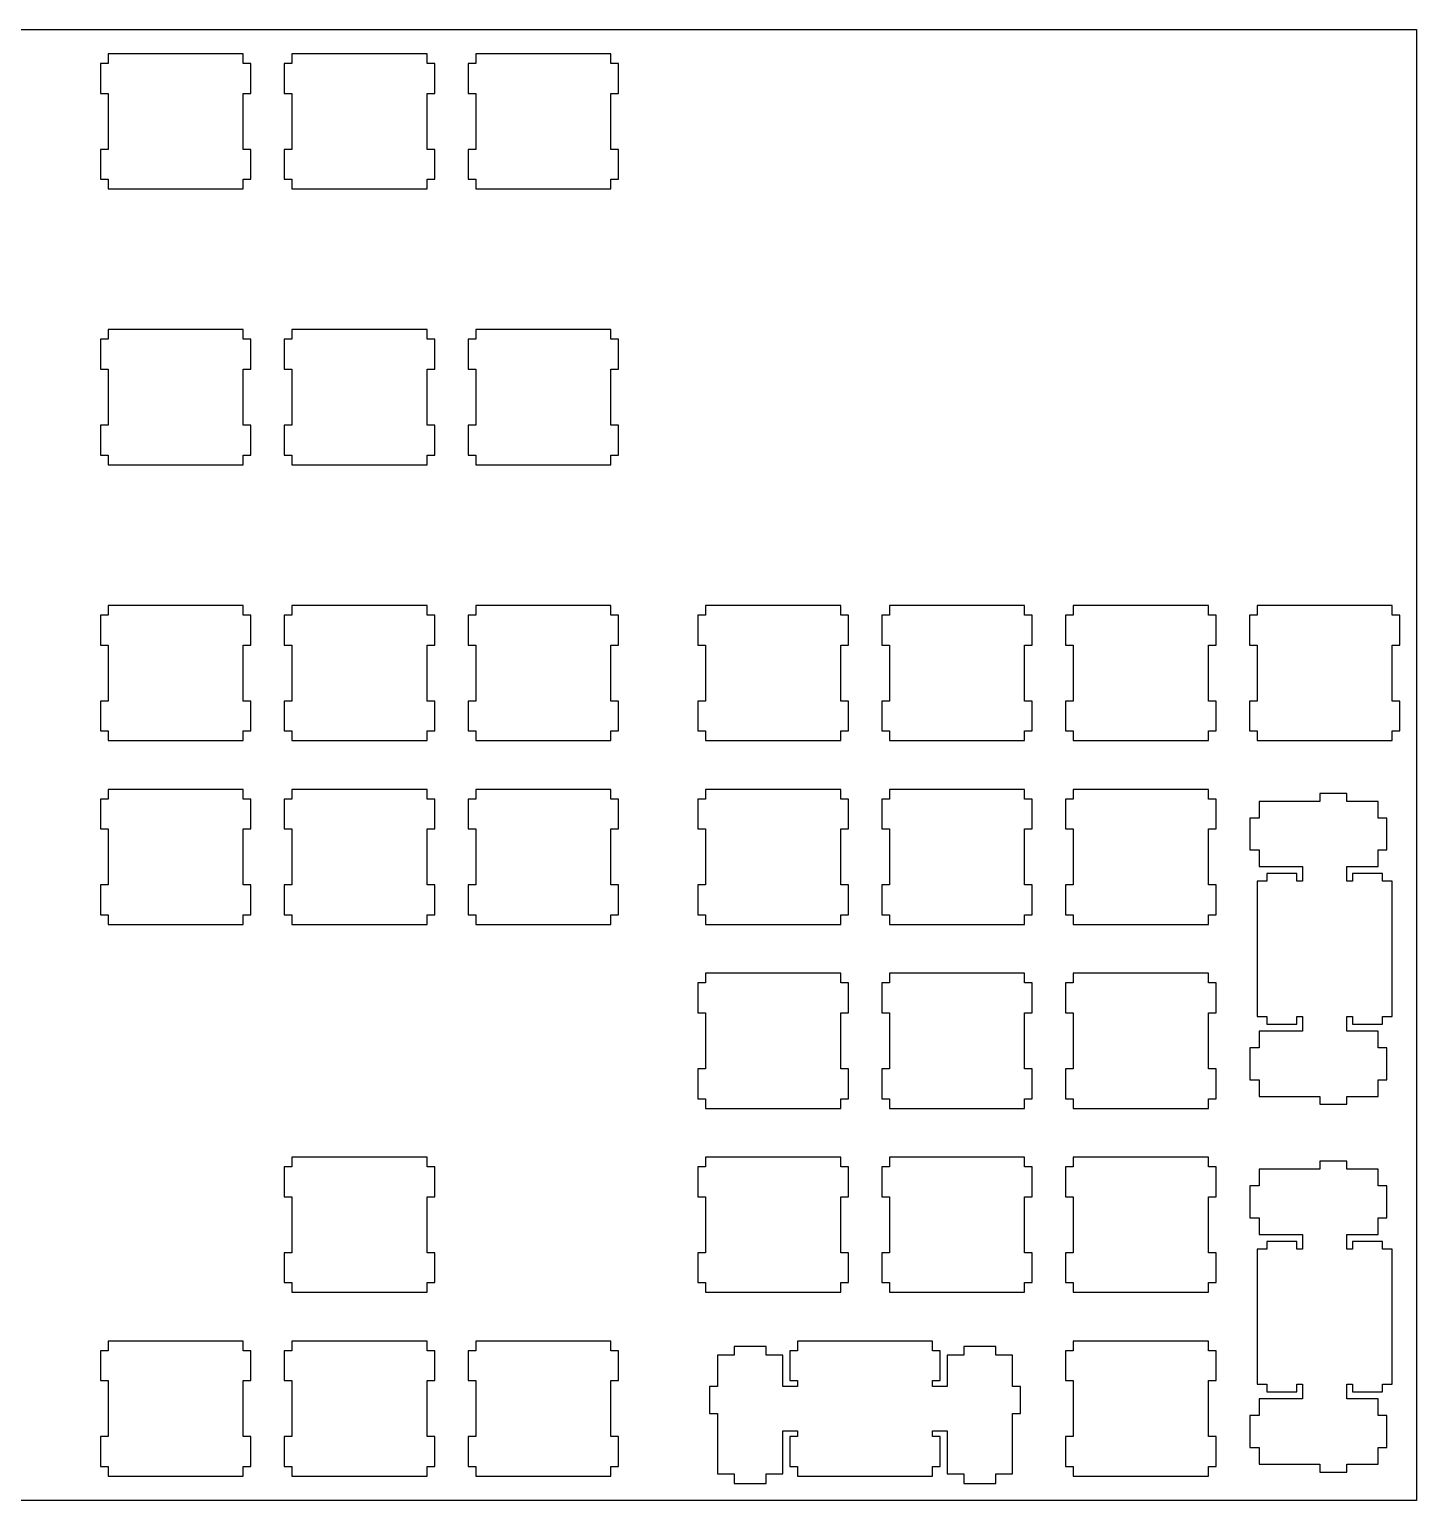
# Model space of a CAD drawing. Extents: x 0 to 429, y 0 to 153.
# Drawn here: x 285 to 428.7, y 0.3 to 152.7 of the extents above; entities that cross this region are included whole.
import ezdxf

# ---------------------------------------------------------------- set-up
doc = ezdxf.new("R2010")
doc.units = 0
doc.layers.get('0').update_dxf_attribs({"linetype": 'CONTINUOUS'})

msp = doc.modelspace()

# ---------------------------------------------------------------- linework, layer by layer
at = {"color": 0}
for p, q in [((0.09508, 152.658), (428.72, 152.658)), ((428.72, 152.658), (428.72, 0.25769)), ((293.132, 150.133), (293.132, 149.133)), ((307.132, 150.133), (293.132, 150.133)), ((307.132, 149.133), (307.132, 150.133)), ((312.182, 150.133), (312.182, 149.133)), ((326.182, 150.133), (312.182, 150.133)), ((326.182, 149.133), (326.182, 150.133)), ((331.232, 150.133), (331.232, 149.133)), ((345.232, 150.133), (331.232, 150.133)), ((345.232, 149.133), (345.232, 150.133)), ((293.132, 149.133), (292.331, 149.133)), ((292.331, 149.133), (292.331, 146.033)), ((307.931, 149.133), (307.132, 149.133)), ((307.931, 146.033), (307.931, 149.133)), ((312.182, 149.133), (311.381, 149.133)), ((311.381, 149.133), (311.381, 146.033)), ((326.981, 149.133), (326.182, 149.133)), ((326.981, 146.033), (326.981, 149.133)), ((331.232, 149.133), (330.431, 149.133)), ((330.431, 149.133), (330.431, 146.033)), ((346.031, 149.133), (345.232, 149.133)), ((346.031, 146.033), (346.031, 149.133)), ((292.331, 146.033), (293.132, 146.033)), ((293.132, 146.033), (293.132, 140.233)), ((307.132, 140.233), (307.132, 146.033)), ((307.132, 146.033), (307.931, 146.033)), ((311.381, 146.033), (312.182, 146.033)), ((312.182, 146.033), (312.182, 140.233)), ((326.182, 140.233), (326.182, 146.033)), ((326.182, 146.033), (326.981, 146.033)), ((330.431, 146.033), (331.232, 146.033)), ((331.232, 146.033), (331.232, 140.233)), ((345.232, 140.233), (345.232, 146.033)), ((345.232, 146.033), (346.031, 146.033)), ((293.132, 140.233), (292.331, 140.233)), ((292.331, 140.233), (292.331, 137.133)), ((307.931, 140.233), (307.132, 140.233)), ((307.931, 137.133), (307.931, 140.233)), ((312.182, 140.233), (311.381, 140.233)), ((311.381, 140.233), (311.381, 137.133)), ((326.981, 140.233), (326.182, 140.233)), ((326.981, 137.133), (326.981, 140.233)), ((331.232, 140.233), (330.431, 140.233)), ((330.431, 140.233), (330.431, 137.133)), ((346.031, 140.233), (345.232, 140.233)), ((346.031, 137.133), (346.031, 140.233)), ((292.331, 137.133), (293.132, 137.133)), ((293.132, 137.133), (293.132, 136.134)), ((293.132, 136.134), (307.132, 136.134)), ((307.132, 136.134), (307.132, 137.133)), ((307.132, 137.133), (307.931, 137.133)), ((311.381, 137.133), (312.182, 137.133)), ((312.182, 137.133), (312.182, 136.134)), ((312.182, 136.134), (326.182, 136.134)), ((326.182, 136.134), (326.182, 137.133)), ((326.182, 137.133), (326.981, 137.133)), ((330.431, 137.133), (331.232, 137.133)), ((331.232, 137.133), (331.232, 136.134)), ((331.232, 136.134), (345.232, 136.134)), ((345.232, 136.134), (345.232, 137.133)), ((345.232, 137.133), (346.031, 137.133)), ((293.132, 120.558), (292.331, 120.558)), ((292.331, 120.558), (292.331, 117.458)), ((293.132, 121.558), (293.132, 120.558)), ((307.132, 121.558), (293.132, 121.558)), ((307.132, 120.558), (307.132, 121.558)), ((307.931, 120.558), (307.132, 120.558)), ((307.931, 117.458), (307.931, 120.558)), ((312.182, 120.558), (311.381, 120.558)), ((311.381, 120.558), (311.381, 117.458)), ((312.182, 121.558), (312.182, 120.558)), ((326.182, 121.558), (312.182, 121.558)), ((326.182, 120.558), (326.182, 121.558)), ((326.981, 120.558), (326.182, 120.558)), ((326.981, 117.458), (326.981, 120.558)), ((331.232, 120.558), (330.431, 120.558)), ((330.431, 120.558), (330.431, 117.458)), ((331.232, 121.558), (331.232, 120.558)), ((345.232, 121.558), (331.232, 121.558)), ((345.232, 120.558), (345.232, 121.558)), ((346.031, 120.558), (345.232, 120.558)), ((346.031, 117.458), (346.031, 120.558)), ((292.331, 117.458), (293.132, 117.458)), ((293.132, 117.458), (293.132, 111.658)), ((307.132, 111.658), (307.132, 117.458)), ((307.132, 117.458), (307.931, 117.458)), ((311.381, 117.458), (312.182, 117.458)), ((312.182, 117.458), (312.182, 111.658)), ((326.182, 111.658), (326.182, 117.458)), ((326.182, 117.458), (326.981, 117.458)), ((330.431, 117.458), (331.232, 117.458)), ((331.232, 117.458), (331.232, 111.658)), ((345.232, 111.658), (345.232, 117.458)), ((345.232, 117.458), (346.031, 117.458)), ((293.132, 111.658), (292.331, 111.658)), ((292.331, 111.658), (292.331, 108.558)), ((307.931, 111.658), (307.132, 111.658)), ((307.931, 108.558), (307.931, 111.658)), ((312.182, 111.658), (311.381, 111.658)), ((311.381, 111.658), (311.381, 108.558)), ((326.981, 111.658), (326.182, 111.658)), ((326.981, 108.558), (326.981, 111.658)), ((331.232, 111.658), (330.431, 111.658)), ((330.431, 111.658), (330.431, 108.558)), ((346.031, 111.658), (345.232, 111.658)), ((346.031, 108.558), (346.031, 111.658)), ((292.331, 108.558), (293.132, 108.558)), ((293.132, 108.558), (293.132, 107.559)), ((307.132, 107.559), (307.132, 108.558)), ((307.132, 108.558), (307.931, 108.558)), ((311.381, 108.558), (312.182, 108.558)), ((312.182, 108.558), (312.182, 107.559)), ((326.182, 107.559), (326.182, 108.558)), ((326.182, 108.558), (326.981, 108.558)), ((330.431, 108.558), (331.232, 108.558)), ((331.232, 108.558), (331.232, 107.559)), ((345.232, 107.559), (345.232, 108.558)), ((345.232, 108.558), (346.031, 108.558)), ((293.132, 107.559), (307.132, 107.559)), ((312.182, 107.559), (326.182, 107.559)), ((331.232, 107.559), (345.232, 107.559)), ((293.132, 92.9831), (293.132, 91.9826)), ((307.132, 92.9831), (293.132, 92.9831)), ((307.132, 91.9826), (307.132, 92.9831)), ((312.182, 92.9831), (312.182, 91.9826)), ((326.182, 92.9831), (312.182, 92.9831)), ((326.182, 91.9826), (326.182, 92.9831)), ((331.232, 92.9831), (331.232, 91.9826)), ((345.232, 92.9831), (331.232, 92.9831)), ((345.232, 91.9826), (345.232, 92.9831)), ((355.046, 92.9831), (355.046, 91.9826)), ((369.044, 92.9831), (355.046, 92.9831)), ((369.044, 91.9826), (369.044, 92.9831)), ((374.096, 92.9831), (374.096, 91.9826)), ((388.094, 92.9831), (374.096, 92.9831)), ((388.094, 91.9826), (388.094, 92.9831)), ((393.146, 92.9831), (393.146, 91.9826)), ((407.144, 92.9831), (393.146, 92.9831)), ((407.144, 91.9826), (407.144, 92.9831)), ((412.196, 92.9831), (412.196, 91.9826)), ((426.194, 92.9831), (412.196, 92.9831)), ((426.194, 91.9826), (426.194, 92.9831)), ((293.132, 91.9826), (292.331, 91.9826)), ((292.331, 91.9826), (292.331, 88.8834)), ((307.931, 91.9826), (307.132, 91.9826)), ((307.931, 88.8834), (307.931, 91.9826)), ((312.182, 91.9826), (311.381, 91.9826)), ((311.381, 91.9826), (311.381, 88.8834)), ((326.981, 91.9826), (326.182, 91.9826)), ((326.981, 88.8834), (326.981, 91.9826)), ((331.232, 91.9826), (330.431, 91.9826)), ((330.431, 91.9826), (330.431, 88.8834)), ((346.031, 91.9826), (345.232, 91.9826)), ((346.031, 88.8834), (346.031, 91.9826)), ((355.046, 91.9826), (354.245, 91.9826)), ((354.245, 91.9826), (354.245, 88.8834)), ((369.845, 91.9826), (369.044, 91.9826)), ((369.845, 88.8834), (369.845, 91.9826)), ((374.096, 91.9826), (373.295, 91.9826)), ((373.295, 91.9826), (373.295, 88.8834)), ((388.895, 91.9826), (388.094, 91.9826)), ((388.895, 88.8834), (388.895, 91.9826)), ((393.146, 91.9826), (392.345, 91.9826)), ((392.345, 91.9826), (392.345, 88.8834)), ((407.945, 91.9826), (407.144, 91.9826)), ((407.945, 88.8834), (407.945, 91.9826)), ((412.196, 91.9826), (411.395, 91.9826)), ((411.395, 91.9826), (411.395, 88.8834)), ((426.995, 91.9826), (426.194, 91.9826)), ((426.995, 88.8834), (426.995, 91.9826)), ((292.331, 88.8834), (293.132, 88.8834)), ((293.132, 88.8834), (293.132, 83.0834)), ((307.132, 83.0834), (307.132, 88.8834)), ((307.132, 88.8834), (307.931, 88.8834)), ((311.381, 88.8834), (312.182, 88.8834)), ((312.182, 88.8834), (312.182, 83.0834)), ((326.182, 83.0834), (326.182, 88.8834)), ((326.182, 88.8834), (326.981, 88.8834)), ((330.431, 88.8834), (331.232, 88.8834)), ((331.232, 88.8834), (331.232, 83.0834)), ((345.232, 83.0834), (345.232, 88.8834)), ((345.232, 88.8834), (346.031, 88.8834)), ((354.245, 88.8834), (355.046, 88.8834)), ((355.046, 88.8834), (355.046, 83.0834)), ((369.044, 83.0834), (369.044, 88.8834)), ((369.044, 88.8834), (369.845, 88.8834)), ((373.295, 88.8834), (374.096, 88.8834)), ((374.096, 88.8834), (374.096, 83.0834)), ((388.094, 83.0834), (388.094, 88.8834)), ((388.094, 88.8834), (388.895, 88.8834)), ((392.345, 88.8834), (393.146, 88.8834)), ((393.146, 88.8834), (393.146, 83.0834)), ((407.144, 83.0834), (407.144, 88.8834)), ((407.144, 88.8834), (407.945, 88.8834)), ((411.395, 88.8834), (412.196, 88.8834)), ((412.196, 88.8834), (412.196, 83.0834)), ((426.194, 83.0834), (426.194, 88.8834)), ((426.194, 88.8834), (426.995, 88.8834)), ((293.132, 83.0834), (292.331, 83.0834)), ((292.331, 83.0834), (292.331, 79.9828)), ((307.931, 83.0834), (307.132, 83.0834)), ((307.931, 79.9828), (307.931, 83.0834)), ((312.182, 83.0834), (311.381, 83.0834)), ((311.381, 83.0834), (311.381, 79.9828)), ((326.981, 83.0834), (326.182, 83.0834)), ((326.981, 79.9828), (326.981, 83.0834)), ((331.232, 83.0834), (330.431, 83.0834)), ((330.431, 83.0834), (330.431, 79.9828)), ((346.031, 83.0834), (345.232, 83.0834)), ((346.031, 79.9828), (346.031, 83.0834)), ((355.046, 83.0834), (354.245, 83.0834)), ((354.245, 83.0834), (354.245, 79.9828)), ((369.845, 83.0834), (369.044, 83.0834)), ((369.845, 79.9828), (369.845, 83.0834)), ((374.096, 83.0834), (373.295, 83.0834)), ((373.295, 83.0834), (373.295, 79.9828)), ((388.895, 83.0834), (388.094, 83.0834)), ((388.895, 79.9828), (388.895, 83.0834)), ((393.146, 83.0834), (392.345, 83.0834)), ((392.345, 83.0834), (392.345, 79.9828)), ((407.945, 83.0834), (407.144, 83.0834)), ((407.945, 79.9828), (407.945, 83.0834)), ((412.196, 83.0834), (411.395, 83.0834)), ((411.395, 83.0834), (411.395, 79.9828)), ((426.995, 83.0834), (426.194, 83.0834)), ((426.995, 79.9828), (426.995, 83.0834)), ((292.331, 79.9828), (293.132, 79.9828)), ((293.132, 79.9828), (293.132, 78.9838)), ((307.132, 78.9838), (307.132, 79.9828)), ((307.132, 79.9828), (307.931, 79.9828)), ((311.381, 79.9828), (312.182, 79.9828)), ((312.182, 79.9828), (312.182, 78.9838)), ((326.182, 78.9838), (326.182, 79.9828)), ((326.182, 79.9828), (326.981, 79.9828)), ((330.431, 79.9828), (331.232, 79.9828)), ((331.232, 79.9828), (331.232, 78.9838)), ((345.232, 78.9838), (345.232, 79.9828)), ((345.232, 79.9828), (346.031, 79.9828)), ((354.245, 79.9828), (355.046, 79.9828)), ((355.046, 79.9828), (355.046, 78.9838)), ((369.044, 78.9838), (369.044, 79.9828)), ((369.044, 79.9828), (369.845, 79.9828)), ((373.295, 79.9828), (374.096, 79.9828)), ((374.096, 79.9828), (374.096, 78.9838)), ((388.094, 78.9838), (388.094, 79.9828)), ((388.094, 79.9828), (388.895, 79.9828)), ((392.345, 79.9828), (393.146, 79.9828)), ((393.146, 79.9828), (393.146, 78.9838)), ((407.144, 78.9838), (407.144, 79.9828)), ((407.144, 79.9828), (407.945, 79.9828)), ((411.395, 79.9828), (412.196, 79.9828)), ((412.196, 79.9828), (412.196, 78.9838)), ((426.194, 78.9838), (426.194, 79.9828)), ((426.194, 79.9828), (426.995, 79.9828)), ((293.132, 78.9838), (307.132, 78.9838)), ((312.182, 78.9838), (326.182, 78.9838)), ((331.232, 78.9838), (345.232, 78.9838)), ((355.046, 78.9838), (369.044, 78.9838)), ((374.096, 78.9838), (388.094, 78.9838)), ((393.146, 78.9838), (407.144, 78.9838)), ((412.196, 78.9838), (426.194, 78.9838)), ((293.132, 73.9331), (293.132, 72.9326)), ((307.132, 73.9331), (293.132, 73.9331)), ((307.132, 72.9326), (307.132, 73.9331)), ((312.182, 73.9331), (312.182, 72.9326)), ((326.182, 73.9331), (312.182, 73.9331)), ((326.182, 72.9326), (326.182, 73.9331)), ((331.232, 73.9331), (331.232, 72.9326)), ((345.232, 73.9331), (331.232, 73.9331)), ((345.232, 72.9326), (345.232, 73.9331)), ((355.046, 73.9331), (355.046, 72.9326)), ((369.044, 73.9331), (355.046, 73.9331)), ((369.044, 72.9326), (369.044, 73.9331)), ((374.096, 73.9331), (374.096, 72.9326)), ((388.094, 73.9331), (374.096, 73.9331)), ((388.094, 72.9326), (388.094, 73.9331)), ((393.146, 73.9331), (393.146, 72.9326)), ((407.144, 73.9331), (393.146, 73.9331)), ((407.144, 72.9326), (407.144, 73.9331)), ((418.694, 73.5087), (418.694, 72.6832)), ((421.495, 73.5087), (418.694, 73.5087)), ((421.495, 72.6832), (421.495, 73.5087)), ((293.132, 72.9326), (292.331, 72.9326)), ((292.331, 72.9326), (292.331, 69.8334)), ((307.931, 72.9326), (307.132, 72.9326)), ((307.931, 69.8334), (307.931, 72.9326)), ((312.182, 72.9326), (311.381, 72.9326)), ((311.381, 72.9326), (311.381, 69.8334)), ((326.981, 72.9326), (326.182, 72.9326)), ((326.981, 69.8334), (326.981, 72.9326)), ((331.232, 72.9326), (330.431, 72.9326)), ((330.431, 72.9326), (330.431, 69.8334)), ((346.031, 72.9326), (345.232, 72.9326)), ((346.031, 69.8334), (346.031, 72.9326)), ((355.046, 72.9326), (354.245, 72.9326)), ((354.245, 72.9326), (354.245, 69.8334)), ((369.845, 72.9326), (369.044, 72.9326)), ((369.845, 69.8334), (369.845, 72.9326)), ((374.096, 72.9326), (373.295, 72.9326)), ((373.295, 72.9326), (373.295, 69.8334)), ((388.895, 72.9326), (388.094, 72.9326)), ((388.895, 69.8334), (388.895, 72.9326)), ((393.146, 72.9326), (392.345, 72.9326)), ((392.345, 72.9326), (392.345, 69.8334)), ((407.945, 72.9326), (407.144, 72.9326)), ((407.945, 69.8334), (407.945, 72.9326)), ((418.694, 72.6832), (412.425, 72.6832)), ((412.425, 72.6832), (412.425, 70.9581)), ((424.727, 72.6832), (421.495, 72.6832)), ((424.727, 70.9581), (424.727, 72.6832)), ((412.425, 70.9581), (411.445, 70.9581)), ((411.445, 70.9581), (411.445, 67.6589)), ((425.644, 70.9581), (424.727, 70.9581)), ((425.644, 67.6589), (425.644, 70.9581)), ((292.331, 69.8334), (293.132, 69.8334)), ((293.132, 69.8334), (293.132, 64.0334)), ((307.132, 64.0334), (307.132, 69.8334)), ((307.132, 69.8334), (307.931, 69.8334)), ((311.381, 69.8334), (312.182, 69.8334)), ((312.182, 69.8334), (312.182, 64.0334)), ((326.182, 64.0334), (326.182, 69.8334)), ((326.182, 69.8334), (326.981, 69.8334)), ((330.431, 69.8334), (331.232, 69.8334)), ((331.232, 69.8334), (331.232, 64.0334)), ((345.232, 64.0334), (345.232, 69.8334)), ((345.232, 69.8334), (346.031, 69.8334)), ((354.245, 69.8334), (355.046, 69.8334)), ((355.046, 69.8334), (355.046, 64.0334)), ((369.044, 64.0334), (369.044, 69.8334)), ((369.044, 69.8334), (369.845, 69.8334)), ((373.295, 69.8334), (374.096, 69.8334)), ((374.096, 69.8334), (374.096, 64.0334)), ((388.094, 64.0334), (388.094, 69.8334)), ((388.094, 69.8334), (388.895, 69.8334)), ((392.345, 69.8334), (393.146, 69.8334)), ((393.146, 69.8334), (393.146, 64.0334)), ((407.144, 64.0334), (407.144, 69.8334)), ((407.144, 69.8334), (407.945, 69.8334)), ((411.445, 67.6589), (412.425, 67.6589)), ((412.425, 67.6589), (412.425, 65.9335)), ((424.727, 65.9335), (424.727, 67.6589)), ((424.727, 67.6589), (425.644, 67.6589)), ((412.425, 65.9335), (416.895, 65.9335)), ((416.895, 65.9335), (416.895, 64.4081)), ((421.495, 64.4081), (421.495, 65.9335)), ((421.495, 65.9335), (424.727, 65.9335)), ((293.132, 64.0334), (292.331, 64.0334)), ((292.331, 64.0334), (292.331, 60.9328)), ((307.931, 64.0334), (307.132, 64.0334)), ((307.931, 60.9328), (307.931, 64.0334)), ((312.182, 64.0334), (311.381, 64.0334)), ((311.381, 64.0334), (311.381, 60.9328)), ((326.981, 64.0334), (326.182, 64.0334)), ((326.981, 60.9328), (326.981, 64.0334)), ((331.232, 64.0334), (330.431, 64.0334)), ((330.431, 64.0334), (330.431, 60.9328)), ((346.031, 64.0334), (345.232, 64.0334)), ((346.031, 60.9328), (346.031, 64.0334)), ((355.046, 64.0334), (354.245, 64.0334)), ((354.245, 64.0334), (354.245, 60.9328)), ((369.845, 64.0334), (369.044, 64.0334)), ((369.845, 60.9328), (369.845, 64.0334)), ((374.096, 64.0334), (373.295, 64.0334)), ((373.295, 64.0334), (373.295, 60.9328)), ((388.895, 64.0334), (388.094, 64.0334)), ((388.895, 60.9328), (388.895, 64.0334)), ((393.146, 64.0334), (392.345, 64.0334)), ((392.345, 64.0334), (392.345, 60.9328)), ((407.945, 64.0334), (407.144, 64.0334)), ((407.945, 60.9328), (407.945, 64.0334)), ((413.195, 64.4081), (412.196, 64.4081)), ((412.196, 64.4081), (412.196, 50.4088)), ((416.295, 65.2089), (413.195, 65.2089)), ((413.195, 65.2089), (413.195, 64.4081)), ((416.295, 64.4081), (416.295, 65.2089)), ((416.895, 64.4081), (416.295, 64.4081)), ((422.095, 64.4081), (421.495, 64.4081)), ((425.196, 65.2089), (422.095, 65.2089)), ((422.095, 65.2089), (422.095, 64.4081)), ((425.196, 64.4081), (425.196, 65.2089)), ((426.194, 64.4081), (425.196, 64.4081)), ((426.194, 50.4088), (426.194, 64.4081)), ((292.331, 60.9328), (293.132, 60.9328)), ((293.132, 60.9328), (293.132, 59.9338)), ((293.132, 59.9338), (307.132, 59.9338)), ((307.132, 59.9338), (307.132, 60.9328)), ((307.132, 60.9328), (307.931, 60.9328)), ((311.381, 60.9328), (312.182, 60.9328)), ((312.182, 60.9328), (312.182, 59.9338)), ((312.182, 59.9338), (326.182, 59.9338)), ((326.182, 59.9338), (326.182, 60.9328)), ((326.182, 60.9328), (326.981, 60.9328)), ((330.431, 60.9328), (331.232, 60.9328)), ((331.232, 60.9328), (331.232, 59.9338)), ((331.232, 59.9338), (345.232, 59.9338)), ((345.232, 59.9338), (345.232, 60.9328)), ((345.232, 60.9328), (346.031, 60.9328)), ((354.245, 60.9328), (355.046, 60.9328)), ((355.046, 60.9328), (355.046, 59.9338)), ((355.046, 59.9338), (369.044, 59.9338)), ((369.044, 59.9338), (369.044, 60.9328)), ((369.044, 60.9328), (369.845, 60.9328)), ((373.295, 60.9328), (374.096, 60.9328)), ((374.096, 60.9328), (374.096, 59.9338)), ((374.096, 59.9338), (388.094, 59.9338)), ((388.094, 59.9338), (388.094, 60.9328)), ((388.094, 60.9328), (388.895, 60.9328)), ((392.345, 60.9328), (393.146, 60.9328)), ((393.146, 60.9328), (393.146, 59.9338)), ((393.146, 59.9338), (407.144, 59.9338)), ((407.144, 59.9338), (407.144, 60.9328)), ((407.144, 60.9328), (407.945, 60.9328)), ((355.046, 54.8831), (355.046, 53.8826)), ((369.044, 54.8831), (355.046, 54.8831)), ((369.044, 53.8826), (369.044, 54.8831)), ((374.096, 54.8831), (374.096, 53.8826)), ((388.094, 54.8831), (374.096, 54.8831)), ((388.094, 53.8826), (388.094, 54.8831)), ((393.146, 54.8831), (393.146, 53.8826)), ((407.144, 54.8831), (393.146, 54.8831)), ((407.144, 53.8826), (407.144, 54.8831)), ((355.046, 53.8826), (354.245, 53.8826)), ((354.245, 53.8826), (354.245, 50.7834)), ((369.845, 53.8826), (369.044, 53.8826)), ((369.845, 50.7834), (369.845, 53.8826)), ((374.096, 53.8826), (373.295, 53.8826)), ((373.295, 53.8826), (373.295, 50.7834)), ((388.895, 53.8826), (388.094, 53.8826)), ((388.895, 50.7834), (388.895, 53.8826)), ((393.146, 53.8826), (392.345, 53.8826)), ((392.345, 53.8826), (392.345, 50.7834)), ((407.945, 53.8826), (407.144, 53.8826)), ((407.945, 50.7834), (407.945, 53.8826)), ((354.245, 50.7834), (355.046, 50.7834)), ((355.046, 50.7834), (355.046, 44.9834)), ((369.044, 44.9834), (369.044, 50.7834)), ((369.044, 50.7834), (369.845, 50.7834)), ((373.295, 50.7834), (374.096, 50.7834)), ((374.096, 50.7834), (374.096, 44.9834)), ((388.094, 44.9834), (388.094, 50.7834)), ((388.094, 50.7834), (388.895, 50.7834)), ((392.345, 50.7834), (393.146, 50.7834)), ((393.146, 50.7834), (393.146, 44.9834)), ((407.144, 44.9834), (407.144, 50.7834)), ((407.144, 50.7834), (407.945, 50.7834)), ((412.196, 50.4088), (413.195, 50.4088)), ((413.195, 50.4088), (413.195, 49.608)), ((416.295, 49.608), (416.295, 50.4088)), ((416.295, 50.4088), (416.895, 50.4088)), ((416.895, 50.4088), (416.895, 48.883)), ((421.495, 48.883), (421.495, 50.4088)), ((421.495, 50.4088), (422.095, 50.4088)), ((422.095, 50.4088), (422.095, 49.608)), ((425.196, 49.608), (425.196, 50.4088)), ((425.196, 50.4088), (426.194, 50.4088)), ((416.895, 48.883), (412.425, 48.883)), ((412.425, 48.883), (412.425, 47.1579)), ((413.195, 49.608), (416.295, 49.608)), ((424.727, 48.883), (421.495, 48.883)), ((422.095, 49.608), (425.196, 49.608)), ((424.727, 47.1579), (424.727, 48.883)), ((412.425, 47.1579), (411.445, 47.1579)), ((411.445, 47.1579), (411.445, 43.8587)), ((425.644, 47.1579), (424.727, 47.1579)), ((425.644, 43.8587), (425.644, 47.1579)), ((355.046, 44.9834), (354.245, 44.9834)), ((354.245, 44.9834), (354.245, 41.8828)), ((369.845, 44.9834), (369.044, 44.9834)), ((369.845, 41.8828), (369.845, 44.9834)), ((374.096, 44.9834), (373.295, 44.9834)), ((373.295, 44.9834), (373.295, 41.8828)), ((388.895, 44.9834), (388.094, 44.9834)), ((388.895, 41.8828), (388.895, 44.9834)), ((393.146, 44.9834), (392.345, 44.9834)), ((392.345, 44.9834), (392.345, 41.8828)), ((407.945, 44.9834), (407.144, 44.9834)), ((407.945, 41.8828), (407.945, 44.9834)), ((411.445, 43.8587), (412.425, 43.8587)), ((412.425, 43.8587), (412.425, 42.1337)), ((424.727, 42.1337), (424.727, 43.8587)), ((424.727, 43.8587), (425.644, 43.8587)), ((354.245, 41.8828), (355.046, 41.8828)), ((355.046, 41.8828), (355.046, 40.8838)), ((369.044, 40.8838), (369.044, 41.8828)), ((369.044, 41.8828), (369.845, 41.8828)), ((373.295, 41.8828), (374.096, 41.8828)), ((374.096, 41.8828), (374.096, 40.8838)), ((388.094, 40.8838), (388.094, 41.8828)), ((388.094, 41.8828), (388.895, 41.8828)), ((392.345, 41.8828), (393.146, 41.8828)), ((393.146, 41.8828), (393.146, 40.8838)), ((407.144, 40.8838), (407.144, 41.8828)), ((407.144, 41.8828), (407.945, 41.8828)), ((412.425, 42.1337), (418.694, 42.1337)), ((418.694, 42.1337), (418.694, 41.3082)), ((418.694, 41.3082), (421.495, 41.3082)), ((421.495, 41.3082), (421.495, 42.1337)), ((421.495, 42.1337), (424.727, 42.1337)), ((355.046, 40.8838), (369.044, 40.8838)), ((374.096, 40.8838), (388.094, 40.8838)), ((393.146, 40.8838), (407.144, 40.8838)), ((312.182, 35.833), (312.182, 34.8327)), ((326.182, 35.833), (312.182, 35.833)), ((326.182, 34.8327), (326.182, 35.833)), ((355.046, 35.833), (355.046, 34.8327)), ((369.044, 35.833), (355.046, 35.833)), ((369.044, 34.8327), (369.044, 35.833)), ((374.096, 35.833), (374.096, 34.8327)), ((388.094, 35.833), (374.096, 35.833)), ((388.094, 34.8327), (388.094, 35.833)), ((393.146, 35.833), (393.146, 34.8327)), ((407.144, 35.833), (393.146, 35.833)), ((407.144, 34.8327), (407.144, 35.833)), ((418.694, 35.4087), (418.694, 34.5833)), ((421.495, 35.4087), (418.694, 35.4087)), ((421.495, 34.5833), (421.495, 35.4087)), ((312.182, 34.8327), (311.381, 34.8327)), ((311.381, 34.8327), (311.381, 31.7335)), ((326.981, 34.8327), (326.182, 34.8327)), ((326.981, 31.7335), (326.981, 34.8327)), ((355.046, 34.8327), (354.245, 34.8327)), ((354.245, 34.8327), (354.245, 31.7335)), ((369.845, 34.8327), (369.044, 34.8327)), ((369.845, 31.7335), (369.845, 34.8327)), ((374.096, 34.8327), (373.295, 34.8327)), ((373.295, 34.8327), (373.295, 31.7335)), ((388.895, 34.8327), (388.094, 34.8327)), ((388.895, 31.7335), (388.895, 34.8327)), ((393.146, 34.8327), (392.345, 34.8327)), ((392.345, 34.8327), (392.345, 31.7335)), ((407.945, 34.8327), (407.144, 34.8327)), ((407.945, 31.7335), (407.945, 34.8327)), ((418.694, 34.5833), (412.425, 34.5833)), ((412.425, 34.5833), (412.425, 32.8579)), ((424.727, 34.5833), (421.495, 34.5833)), ((424.727, 32.8579), (424.727, 34.5833)), ((412.425, 32.8579), (411.445, 32.8579)), ((411.445, 32.8579), (411.445, 29.5589)), ((425.644, 32.8579), (424.727, 32.8579)), ((425.644, 29.5589), (425.644, 32.8579)), ((311.381, 31.7335), (312.182, 31.7335)), ((312.182, 31.7335), (312.182, 25.9333)), ((326.182, 25.9333), (326.182, 31.7335)), ((326.182, 31.7335), (326.981, 31.7335)), ((354.245, 31.7335), (355.046, 31.7335)), ((355.046, 31.7335), (355.046, 25.9333)), ((369.044, 25.9333), (369.044, 31.7335)), ((369.044, 31.7335), (369.845, 31.7335)), ((373.295, 31.7335), (374.096, 31.7335)), ((374.096, 31.7335), (374.096, 25.9333)), ((388.094, 25.9333), (388.094, 31.7335)), ((388.094, 31.7335), (388.895, 31.7335)), ((392.345, 31.7335), (393.146, 31.7335)), ((393.146, 31.7335), (393.146, 25.9333)), ((407.144, 25.9333), (407.144, 31.7335)), ((407.144, 31.7335), (407.945, 31.7335)), ((411.445, 29.5589), (412.425, 29.5589)), ((412.425, 29.5589), (412.425, 27.8336)), ((424.727, 27.8336), (424.727, 29.5589)), ((424.727, 29.5589), (425.644, 29.5589)), ((412.425, 27.8336), (416.895, 27.8336)), ((416.895, 27.8336), (416.895, 26.3081)), ((421.495, 26.3081), (421.495, 27.8336)), ((421.495, 27.8336), (424.727, 27.8336)), ((312.182, 25.9333), (311.381, 25.9333)), ((311.381, 25.9333), (311.381, 22.8327)), ((326.981, 25.9333), (326.182, 25.9333)), ((326.981, 22.8327), (326.981, 25.9333)), ((355.046, 25.9333), (354.245, 25.9333)), ((354.245, 25.9333), (354.245, 22.8327)), ((369.845, 25.9333), (369.044, 25.9333)), ((369.845, 22.8327), (369.845, 25.9333)), ((374.096, 25.9333), (373.295, 25.9333)), ((373.295, 25.9333), (373.295, 22.8327)), ((388.895, 25.9333), (388.094, 25.9333)), ((388.895, 22.8327), (388.895, 25.9333)), ((393.146, 25.9333), (392.345, 25.9333)), ((392.345, 25.9333), (392.345, 22.8327)), ((407.945, 25.9333), (407.144, 25.9333)), ((407.945, 22.8327), (407.945, 25.9333)), ((413.195, 26.3081), (412.196, 26.3081)), ((412.196, 26.3081), (412.196, 12.3086)), ((416.295, 27.1088), (413.195, 27.1088)), ((413.195, 27.1088), (413.195, 26.3081)), ((416.295, 26.3081), (416.295, 27.1088)), ((416.895, 26.3081), (416.295, 26.3081)), ((422.095, 26.3081), (421.495, 26.3081)), ((425.196, 27.1088), (422.095, 27.1088)), ((422.095, 27.1088), (422.095, 26.3081)), ((425.196, 26.3081), (425.196, 27.1088)), ((426.194, 26.3081), (425.196, 26.3081)), ((426.194, 12.3086), (426.194, 26.3081)), ((311.381, 22.8327), (312.182, 22.8327)), ((312.182, 22.8327), (312.182, 21.8336)), ((312.182, 21.8336), (326.182, 21.8336)), ((326.182, 21.8336), (326.182, 22.8327)), ((326.182, 22.8327), (326.981, 22.8327)), ((354.245, 22.8327), (355.046, 22.8327)), ((355.046, 22.8327), (355.046, 21.8336)), ((355.046, 21.8336), (369.044, 21.8336)), ((369.044, 21.8336), (369.044, 22.8327)), ((369.044, 22.8327), (369.845, 22.8327)), ((373.295, 22.8327), (374.096, 22.8327)), ((374.096, 22.8327), (374.096, 21.8336)), ((374.096, 21.8336), (388.094, 21.8336)), ((388.094, 21.8336), (388.094, 22.8327)), ((388.094, 22.8327), (388.895, 22.8327)), ((392.345, 22.8327), (393.146, 22.8327)), ((393.146, 22.8327), (393.146, 21.8336)), ((393.146, 21.8336), (407.144, 21.8336)), ((407.144, 21.8336), (407.144, 22.8327)), ((407.144, 22.8327), (407.945, 22.8327)), ((293.132, 16.7831), (293.132, 15.7827)), ((307.132, 16.7831), (293.132, 16.7831)), ((307.132, 15.7827), (307.132, 16.7831)), ((312.182, 16.7831), (312.182, 15.7827)), ((326.182, 16.7831), (312.182, 16.7831)), ((326.182, 15.7827), (326.182, 16.7831)), ((331.232, 16.7831), (331.232, 15.7827)), ((345.232, 16.7831), (331.232, 16.7831)), ((345.232, 15.7827), (345.232, 16.7831)), ((364.571, 16.7831), (364.571, 15.7827)), ((378.569, 16.7831), (364.571, 16.7831)), ((378.569, 15.7827), (378.569, 16.7831)), ((393.146, 16.7831), (393.146, 15.7827)), ((407.144, 16.7831), (393.146, 16.7831)), ((407.144, 15.7827), (407.144, 16.7831)), ((293.132, 15.7827), (292.331, 15.7827)), ((292.331, 15.7827), (292.331, 12.6835)), ((307.931, 15.7827), (307.132, 15.7827)), ((307.931, 12.6835), (307.931, 15.7827)), ((312.182, 15.7827), (311.381, 15.7827)), ((311.381, 15.7827), (311.381, 12.6835)), ((326.981, 15.7827), (326.182, 15.7827)), ((326.981, 12.6835), (326.981, 15.7827)), ((331.232, 15.7827), (330.431, 15.7827)), ((330.431, 15.7827), (330.431, 12.6835)), ((346.031, 15.7827), (345.232, 15.7827)), ((346.031, 12.6835), (346.031, 15.7827)), ((358.02, 15.3128), (356.295, 15.3128)), ((356.295, 15.3128), (356.295, 12.0826)), ((361.319, 16.2333), (358.02, 16.2333)), ((358.02, 16.2333), (358.02, 15.3128)), ((361.319, 15.3128), (361.319, 16.2333)), ((363.044, 15.3128), (361.319, 15.3128)), ((363.044, 12.0826), (363.044, 15.3128)), ((364.571, 15.7827), (363.77, 15.7827)), ((363.77, 15.7827), (363.77, 12.6835)), ((379.37, 15.7827), (378.569, 15.7827)), ((379.37, 12.6835), (379.37, 15.7827)), ((381.818, 15.3128), (380.093, 15.3128)), ((380.093, 15.3128), (380.093, 12.0826)), ((385.12, 16.2333), (381.818, 16.2333)), ((381.818, 16.2333), (381.818, 15.3128)), ((385.12, 15.3128), (385.12, 16.2333)), ((386.846, 15.3128), (385.12, 15.3128)), ((386.846, 12.0826), (386.846, 15.3128)), ((393.146, 15.7827), (392.345, 15.7827)), ((392.345, 15.7827), (392.345, 12.6835)), ((407.945, 15.7827), (407.144, 15.7827)), ((407.945, 12.6835), (407.945, 15.7827)), ((292.331, 12.6835), (293.132, 12.6835)), ((293.132, 12.6835), (293.132, 6.88329)), ((307.132, 6.88329), (307.132, 12.6835)), ((307.132, 12.6835), (307.931, 12.6835)), ((311.381, 12.6835), (312.182, 12.6835)), ((312.182, 12.6835), (312.182, 6.88329)), ((326.182, 6.88329), (326.182, 12.6835)), ((326.182, 12.6835), (326.981, 12.6835)), ((330.431, 12.6835), (331.232, 12.6835)), ((331.232, 12.6835), (331.232, 6.88329)), ((345.232, 6.88329), (345.232, 12.6835)), ((345.232, 12.6835), (346.031, 12.6835)), ((363.77, 12.6835), (364.571, 12.6835)), ((364.571, 12.6835), (364.571, 12.0826)), ((378.569, 12.0826), (378.569, 12.6835)), ((378.569, 12.6835), (379.37, 12.6835)), ((392.345, 12.6835), (393.146, 12.6835)), ((393.146, 12.6835), (393.146, 6.88329)), ((407.144, 6.88329), (407.144, 12.6835)), ((407.144, 12.6835), (407.945, 12.6835)), ((412.196, 12.3086), (413.195, 12.3086)), ((413.195, 12.3086), (413.195, 11.508)), ((416.295, 11.508), (416.295, 12.3086)), ((416.295, 12.3086), (416.895, 12.3086)), ((416.895, 12.3086), (416.895, 10.7831)), ((421.495, 10.7831), (421.495, 12.3086)), ((421.495, 12.3086), (422.095, 12.3086)), ((422.095, 12.3086), (422.095, 11.508)), ((425.196, 11.508), (425.196, 12.3086)), ((425.196, 12.3086), (426.194, 12.3086)), ((356.295, 12.0826), (355.469, 12.0826)), ((355.469, 12.0826), (355.469, 9.28384)), ((364.571, 12.0826), (363.044, 12.0826)), ((380.093, 12.0826), (378.569, 12.0826)), ((387.671, 12.0826), (386.846, 12.0826)), ((387.671, 9.28384), (387.671, 12.0826)), ((416.895, 10.7831), (412.425, 10.7831)), ((412.425, 10.7831), (412.425, 9.05785)), ((413.195, 11.508), (416.295, 11.508)), ((424.727, 10.7831), (421.495, 10.7831)), ((422.095, 11.508), (425.196, 11.508)), ((424.727, 9.05785), (424.727, 10.7831)), ((355.469, 9.28384), (356.295, 9.28384)), ((356.295, 9.28384), (356.295, 3.01377)), ((386.846, 3.01377), (386.846, 9.28384)), ((386.846, 9.28384), (387.671, 9.28384)), ((412.425, 9.05785), (411.445, 9.05785)), ((411.445, 9.05785), (411.445, 5.75881)), ((425.644, 9.05785), (424.727, 9.05785)), ((425.644, 5.75881), (425.644, 9.05785)), ((293.132, 6.88329), (292.331, 6.88329)), ((292.331, 6.88329), (292.331, 3.78273)), ((307.931, 6.88329), (307.132, 6.88329)), ((307.931, 3.78273), (307.931, 6.88329)), ((312.182, 6.88329), (311.381, 6.88329)), ((311.381, 6.88329), (311.381, 3.78273)), ((326.981, 6.88329), (326.182, 6.88329)), ((326.981, 3.78273), (326.981, 6.88329)), ((331.232, 6.88329), (330.431, 6.88329)), ((330.431, 6.88329), (330.431, 3.78273)), ((346.031, 6.88329), (345.232, 6.88329)), ((346.031, 3.78273), (346.031, 6.88329)), ((363.044, 3.01377), (363.044, 7.48273)), ((363.044, 7.48273), (364.571, 7.48273)), ((364.571, 6.88329), (363.77, 6.88329)), ((363.77, 6.88329), (363.77, 3.78273)), ((364.571, 7.48273), (364.571, 6.88329)), ((378.569, 6.88329), (378.569, 7.48273)), ((378.569, 7.48273), (380.093, 7.48273)), ((379.37, 6.88329), (378.569, 6.88329)), ((379.37, 3.78273), (379.37, 6.88329)), ((380.093, 7.48273), (380.093, 3.01377)), ((393.146, 6.88329), (392.345, 6.88329)), ((392.345, 6.88329), (392.345, 3.78273)), ((407.945, 6.88329), (407.144, 6.88329)), ((407.945, 3.78273), (407.945, 6.88329)), ((411.445, 5.75881), (412.425, 5.75881)), ((412.425, 5.75881), (412.425, 4.03352)), ((424.727, 4.03352), (424.727, 5.75881)), ((424.727, 5.75881), (425.644, 5.75881)), ((292.331, 3.78273), (293.132, 3.78273)), ((293.132, 3.78273), (293.132, 2.78364)), ((307.132, 2.78364), (307.132, 3.78273)), ((307.132, 3.78273), (307.931, 3.78273)), ((311.381, 3.78273), (312.182, 3.78273)), ((312.182, 3.78273), (312.182, 2.78364)), ((326.182, 2.78364), (326.182, 3.78273)), ((326.182, 3.78273), (326.981, 3.78273)), ((330.431, 3.78273), (331.232, 3.78273)), ((331.232, 3.78273), (331.232, 2.78364)), ((345.232, 2.78364), (345.232, 3.78273)), ((345.232, 3.78273), (346.031, 3.78273)), ((363.77, 3.78273), (364.571, 3.78273)), ((364.571, 3.78273), (364.571, 2.78364)), ((378.569, 2.78364), (378.569, 3.78273)), ((378.569, 3.78273), (379.37, 3.78273)), ((392.345, 3.78273), (393.146, 3.78273)), ((393.146, 3.78273), (393.146, 2.78364)), ((407.144, 2.78364), (407.144, 3.78273)), ((407.144, 3.78273), (407.945, 3.78273)), ((412.425, 4.03352), (418.694, 4.03352)), ((418.694, 4.03352), (418.694, 3.20807)), ((418.694, 3.20807), (421.495, 3.20807)), ((421.495, 3.20807), (421.495, 4.03352)), ((421.495, 4.03352), (424.727, 4.03352)), ((293.132, 2.78364), (307.132, 2.78364)), ((312.182, 2.78364), (326.182, 2.78364)), ((331.232, 2.78364), (345.232, 2.78364)), ((356.295, 3.01377), (358.02, 3.01377)), ((358.02, 3.01377), (358.02, 2.03261)), ((358.02, 2.03261), (361.319, 2.03261)), ((361.319, 2.03261), (361.319, 3.01377)), ((361.319, 3.01377), (363.044, 3.01377)), ((364.571, 2.78364), (378.569, 2.78364)), ((380.093, 3.01377), (381.818, 3.01377)), ((381.818, 3.01377), (381.818, 2.03261)), ((381.818, 2.03261), (385.12, 2.03261)), ((385.12, 2.03261), (385.12, 3.01377)), ((385.12, 3.01377), (386.846, 3.01377)), ((393.146, 2.78364), (407.144, 2.78364)), ((428.72, 0.25769), (0.09508, 0.25769))]:
    msp.add_line(p, q, dxfattribs=at)

doc.saveas('drawing.dxf')
